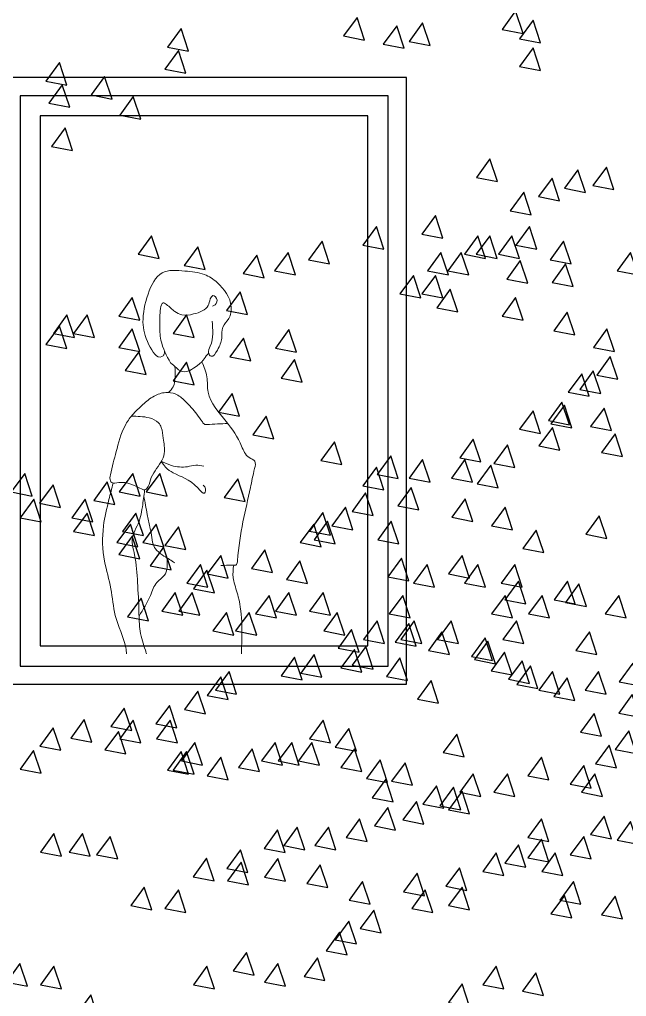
# Model space of a CAD drawing. Header units: millimetres. Extents: x 465413 to 948826, y 2516576 to 3795663.
# Drawn here: x 933422 to 934922, y 2763129 to 2765544 of the extents above; entities that cross this region are included whole.
import ezdxf

# ---------------------------------------------------------------- set-up
doc = ezdxf.new("R2010")
doc.units = ezdxf.units.MM
doc.layers.add('MUR-POH', color=64, linetype='Continuous')
doc.layers.add('Srafy', color=8, linetype='Continuous', lineweight=5)

# ---------------------------------------------------------------- blocks, each defined once
blk = doc.blocks.new('strom14', base_point=(-17517.4, -64197.3))
at = {"color": 1}
for points in [[(-16503.2, -59869.6), (-16536.6, -59915.5), (-16484.7, -59925.6)], [(-16895.1, -59885.6), (-16928.5, -59931.5), (-16876.5, -59941.5)], [(-16733.3, -59899.3), (-16766.7, -59945.1), (-16714.8, -59955.2)], [(-16460, -59892.4), (-16493.4, -59938.3), (-16441.4, -59948.4)], [(-17330.2, -59912.9), (-17363.6, -59958.8), (-17311.6, -59968.8)], [(-16797.1, -59906.1), (-16830.5, -59952), (-16778.6, -59962)], [(-17337, -59967.6), (-17370.4, -60013.5), (-17318.5, -60023.5)], [(-16460, -59960.8), (-16493.4, -60006.6), (-16441.4, -60016.7)], [(-17630.8, -59997.2), (-17664.3, -60043.1), (-17612.3, -60053.1)], [(-17519.2, -60031.4), (-17552.6, -60077.2), (-17500.7, -60087.3)], [(-17624, -60051.9), (-17657.4, -60097.7), (-17605.5, -60107.8)], [(-17448.6, -60081.5), (-17482, -60127.3), (-17430.1, -60137.4)], [(-17617.2, -60158.9), (-17650.6, -60204.8), (-17598.7, -60214.8)], [(-16566.8, -60235.6), (-16600.2, -60281.4), (-16548.3, -60291.5)], [(-16349.1, -60262.2), (-16382.5, -60308.1), (-16330.6, -60318.2)], [(-16278.9, -60255.5), (-16312.3, -60301.4), (-16260.4, -60311.4)], [(-16412.9, -60282.8), (-16446.3, -60328.7), (-16394.4, -60338.7)], [(-16483.1, -60317.9), (-16516.5, -60363.8), (-16464.6, -60373.8)], [(-16701.4, -60375.3), (-16734.8, -60421.1), (-16682.9, -60431.2)], [(-16847.2, -60402.6), (-16880.6, -60448.5), (-16828.7, -60458.5)], [(-16469.1, -60402.6), (-16502.5, -60448.5), (-16450.6, -60458.5)], [(-17403.1, -60425.4), (-17436.5, -60471.3), (-17384.5, -60481.3)], [(-16596.6, -60425.4), (-16630, -60471.3), (-16578.1, -60481.3)], [(-16567, -60425.4), (-16600.4, -60471.3), (-16548.5, -60481.3)], [(-16512.4, -60425.4), (-16545.8, -60471.3), (-16493.8, -60481.3)], [(-17289.2, -60452.7), (-17322.6, -60498.6), (-17270.6, -60508.6)], [(-16981.6, -60439), (-17015, -60484.9), (-16963.1, -60495)], [(-16384.8, -60439), (-16418.2, -60484.9), (-16366.3, -60495)], [(-19621.8, -60466.4), (-19655.2, -60512.2), (-19603.3, -60522.3)], [(-17143.4, -60473.2), (-17176.8, -60519.1), (-17124.8, -60529.1)], [(-17065.9, -60466.4), (-17099.3, -60512.2), (-17047.4, -60522.3)], [(-16687.8, -60466.4), (-16721.2, -60512.2), (-16669.2, -60522.3)], [(-16637.6, -60466.4), (-16671, -60512.2), (-16619.1, -60522.3)], [(-19782.5, -60494.7), (-19815.9, -60540.6), (-19764, -60550.6)], [(-16491.9, -60486.9), (-16525.3, -60532.7), (-16473.3, -60542.8)], [(-16756.1, -60523.3), (-16789.5, -60569.2), (-16737.6, -60579.2)], [(-16701.4, -60523.3), (-16734.8, -60569.2), (-16682.9, -60579.2)], [(-17184.4, -60564.3), (-17217.8, -60610.2), (-17165.9, -60620.2)], [(-16665, -60557.5), (-16698.4, -60603.4), (-16646.5, -60613.4)], [(-17450.9, -60578), (-17484.3, -60623.9), (-17432.4, -60633.9)], [(-16503.2, -60578), (-16536.6, -60623.9), (-16484.7, -60633.9)], [(-17612.6, -60621.3), (-17646, -60667.1), (-17594.1, -60677.2)], [(-17562.5, -60621.3), (-17595.9, -60667.1), (-17544, -60677.2)], [(-17316.5, -60621.3), (-17349.9, -60667.1), (-17298, -60677.2)], [(-16375.7, -60614.4), (-16409.1, -60660.3), (-16357.2, -60670.4)], [(-17630.8, -60648.6), (-17664.3, -60694.5), (-17612.3, -60704.5)], [(-17450.9, -60655.4), (-17484.3, -60701.3), (-17432.4, -60711.3)], [(-17063.6, -60657.4), (-17097, -60703.3), (-17045, -60713.4)], [(-16277.7, -60655.4), (-16311.1, -60701.3), (-16259.2, -60711.3)], [(-17176, -60678.5), (-17209.4, -60724.4), (-17157.5, -60734.4)], [(-17434.9, -60712.4), (-17468.3, -60758.2), (-17416.4, -60768.3)], [(-17316.6, -60738.3), (-17350, -60784.1), (-17298.1, -60794.2)], [(-17049.5, -60731.2), (-17082.9, -60777.1), (-17031, -60787.2)], [(-16269.3, -60724.2), (-16302.7, -60770.1), (-16250.8, -60780.1)], [(-16339.6, -60766.4), (-16373, -60812.2), (-16321.1, -60822.3)], [(-16311.5, -60759.3), (-16344.9, -60805.2), (-16293, -60815.3)], [(-17204.1, -60815.6), (-17237.5, -60861.4), (-17185.6, -60871.5)], [(-16388.8, -60836.6), (-16422.2, -60882.5), (-16370.3, -60892.6)], [(-16460, -60858.1), (-16493.4, -60904), (-16441.4, -60914.1)], [(-16382.5, -60844.5), (-16415.9, -60890.3), (-16364, -60900.4)], [(-16284.6, -60851.3), (-16318, -60897.2), (-16266, -60907.2)], [(-17119.8, -60871.8), (-17153.2, -60917.6), (-17101.3, -60927.7)], [(-16412.5, -60899.3), (-16445.9, -60945.2), (-16394, -60955.3)], [(-16951.1, -60935), (-16984.5, -60980.9), (-16932.6, -60991)], [(-16608, -60928.7), (-16641.4, -60974.6), (-16589.5, -60984.7)], [(-16257.2, -60915.1), (-16290.6, -60960.9), (-16238.7, -60971)], [(-16523.7, -60942.4), (-16557.1, -60988.3), (-16505.2, -60998.3)], [(-16812.1, -60969.5), (-16845.5, -61015.4), (-16793.6, -61025.4)], [(-16733.3, -60978.8), (-16766.7, -61024.7), (-16714.8, -61034.8)], [(-16628.5, -60978.8), (-16661.9, -61024.7), (-16610, -61034.8)], [(-16847.2, -60997.9), (-16880.6, -61043.7), (-16828.7, -61053.8)], [(-16564.7, -60992.5), (-16598.1, -61038.4), (-16546.2, -61048.4)], [(-17716.8, -61013), (-17750.2, -61058.8), (-17698.2, -61068.9)], [(-17512.9, -61034), (-17546.3, -61079.9), (-17494.4, -61090)], [(-17449.7, -61013), (-17483.1, -61058.8), (-17431.1, -61068.9)], [(-17382.9, -61013), (-17416.3, -61058.8), (-17364.4, -61068.9)], [(-17190.1, -61026.4), (-17223.5, -61072.2), (-17171.6, -61082.3)], [(-17646.5, -61041.1), (-17679.9, -61086.9), (-17628, -61097)], [(-16761.3, -61047.5), (-16794.7, -61093.3), (-16742.8, -61103.4)], [(-16761.3, -61047.5), (-16794.7, -61093.3), (-16742.8, -61103.4)], [(-17694.6, -61076.8), (-17728, -61122.6), (-17676.1, -61132.7)], [(-17567.1, -61076.8), (-17600.5, -61122.6), (-17548.6, -61132.7)], [(-16874.2, -61061.3), (-16907.6, -61107.2), (-16855.7, -61117.2)], [(-16627.8, -61075.6), (-16661.2, -61121.4), (-16609.3, -61131.5)], [(-16924.2, -61096.4), (-16957.6, -61142.3), (-16905.7, -61152.3)], [(-16529.4, -61096.7), (-16562.8, -61142.5), (-16510.9, -61152.6)], [(-19699.3, -61117.8), (-19732.7, -61163.6), (-19680.8, -61173.7)], [(-17562.5, -61110.9), (-17595.9, -61156.8), (-17544, -61166.9)], [(-17441.8, -61110.9), (-17475.2, -61156.8), (-17423.3, -61166.9)], [(-16979.5, -61109.9), (-17012.9, -61155.8), (-16961, -61165.8)], [(-16968, -61131.4), (-17001.4, -61177.3), (-16949.4, -61187.4)], [(-16810.8, -61131.4), (-16844.2, -61177.3), (-16792.3, -61187.4)], [(-17455.4, -61138.3), (-17488.8, -61184.1), (-17436.9, -61194.2)], [(-17391.7, -61138.3), (-17425.1, -61184.1), (-17373.1, -61194.2)], [(-17337, -61145.1), (-17370.4, -61191), (-17318.5, -61201)], [(-17002.1, -61138.3), (-17035.5, -61184.1), (-16983.6, -61194.2)], [(-16452.1, -61152.9), (-16485.5, -61198.7), (-16433.5, -61208.8)], [(-17450.9, -61167.9), (-17484.3, -61213.8), (-17432.4, -61223.8)], [(-17373.4, -61195.2), (-17406.8, -61241.1), (-17354.9, -61251.1)], [(-17122.9, -61202), (-17156.3, -61247.9), (-17104.3, -61258)], [(-17232.2, -61215.7), (-17265.6, -61261.6), (-17213.7, -61271.6)], [(-16785.7, -61222.5), (-16819.1, -61268.4), (-16767.2, -61278.5)], [(-16635.4, -61215.7), (-16668.8, -61261.6), (-16616.9, -61271.6)], [(-17282.3, -61238.5), (-17315.7, -61284.4), (-17263.8, -61294.4)], [(-17266.4, -61252.2), (-17299.8, -61298), (-17247.9, -61308.1)], [(-17036.3, -61229.4), (-17069.7, -61275.2), (-17017.8, -61285.3)], [(-16721.9, -61238.5), (-16755.3, -61284.4), (-16703.4, -61294.4)], [(-16596.6, -61238.5), (-16630, -61284.4), (-16578.1, -61294.4)], [(-16505.5, -61238.5), (-16538.9, -61284.4), (-16487, -61294.4)], [(-16496.4, -61279.5), (-16529.8, -61325.4), (-16477.9, -61335.4)], [(-16374.7, -61279.4), (-16408.1, -61325.2), (-16356.2, -61335.3)], [(-16346.6, -61286.4), (-16380, -61332.3), (-16328.1, -61342.3)], [(-17429, -61321.5), (-17462.4, -61367.4), (-17410.5, -61377.5)], [(-17344.7, -61307.5), (-17378.1, -61353.3), (-17326.2, -61363.4)], [(-17302.5, -61307.5), (-17335.9, -61353.3), (-17284, -61363.4)], [(-17112.8, -61314.5), (-17146.2, -61360.4), (-17094.2, -61370.4)], [(-17063.6, -61307.5), (-17097, -61353.3), (-17045, -61363.4)], [(-16979.2, -61307.5), (-17012.6, -61353.3), (-16960.7, -61363.4)], [(-16782.4, -61314.5), (-16815.8, -61360.4), (-16763.9, -61370.4)], [(-16529.4, -61314.5), (-16562.8, -61360.4), (-16510.9, -61370.4)], [(-16438, -61314.5), (-16471.4, -61360.4), (-16419.5, -61370.4)], [(-16248.2, -61314.5), (-16281.6, -61360.4), (-16229.7, -61370.4)], [(-17218.2, -61356.7), (-17251.6, -61402.5), (-17199.7, -61412.6)], [(-17162, -61356.7), (-17195.4, -61402.5), (-17143.4, -61412.6)], [(-16944.1, -61356.7), (-16977.5, -61402.5), (-16925.6, -61412.6)], [(-16845.7, -61377.8), (-16879.1, -61423.6), (-16827.1, -61433.7)], [(-16767.5, -61384.3), (-16800.9, -61430.1), (-16749, -61440.2)], [(-16753.8, -61377.4), (-16787.2, -61423.3), (-16735.3, -61433.4)], [(-16662.9, -61377.8), (-16696.3, -61423.6), (-16644.4, -61433.7)], [(-16501.3, -61377.8), (-16534.7, -61423.6), (-16482.7, -61433.7)], [(-16908.9, -61398.8), (-16942.3, -61444.7), (-16890.4, -61454.8)], [(-16685.5, -61404.8), (-16718.9, -61450.6), (-16667, -61460.7)], [(-16578.6, -61419.9), (-16612, -61465.8), (-16560.1, -61475.8)], [(-16321, -61404.8), (-16354.4, -61450.6), (-16302.5, -61460.7)], [(-16873.8, -61441), (-16907.2, -61486.9), (-16855.3, -61496.9)], [(-16571.6, -61427.5), (-16605, -61473.4), (-16553.1, -61483.5)], [(-17049.7, -61467.6), (-17083.1, -61513.4), (-17031.2, -61523.5)], [(-17001.1, -61460.8), (-17034.5, -61506.7), (-16982.6, -61516.8)], [(-16901.9, -61448), (-16935.3, -61493.9), (-16883.4, -61504)], [(-16789.4, -61469.1), (-16822.8, -61515), (-16770.9, -61525)], [(-16530.6, -61454.9), (-16564, -61500.7), (-16512.1, -61510.8)], [(-16487.2, -61476.1), (-16520.6, -61522), (-16468.7, -61532.1)], [(-16466.8, -61489), (-16500.2, -61534.9), (-16448.3, -61545)], [(-16213.9, -61482.2), (-16247.3, -61528.1), (-16195.4, -61538.1)], [(-17232, -61516.2), (-17265.4, -61562), (-17213.5, -61572.1)], [(-17211.7, -61502.7), (-17245.1, -61548.5), (-17193.2, -61558.6)], [(-16412.1, -61502.7), (-16445.5, -61548.6), (-16393.6, -61558.6)], [(-16375.7, -61518.6), (-16409.1, -61564.5), (-16357.2, -61574.6)], [(-16298.2, -61502.7), (-16331.6, -61548.6), (-16279.7, -61558.6)], [(-16712.1, -61525.3), (-16745.5, -61571.2), (-16693.6, -61581.3)], [(-19617.8, -61559.7), (-19651.2, -61605.6), (-19599.3, -61615.6)], [(-17288.7, -61551.3), (-17322.1, -61597.1), (-17270.2, -61607.2)], [(-17358.9, -61586.4), (-17392.3, -61632.2), (-17340.4, -61642.3)], [(-19712.3, -61606.9), (-19745.7, -61652.8), (-19693.8, -61662.9)], [(-17470.9, -61593.1), (-17504.3, -61639), (-17452.4, -61649)], [(-17569.5, -61621.5), (-17602.9, -61667.3), (-17551, -61677.4)], [(-17448.6, -61623.4), (-17482, -61669.3), (-17430.1, -61679.3)], [(-17357.5, -61623.4), (-17390.9, -61669.3), (-17339, -61679.3)], [(-16979.3, -61623.4), (-17012.7, -61669.3), (-16960.8, -61679.3)], [(-17646.4, -61641.7), (-17679.8, -61687.6), (-17627.9, -61697.6)], [(-17485.1, -61650.7), (-17518.5, -61696.6), (-17466.5, -61706.7)], [(-16915.6, -61643.9), (-16949, -61689.8), (-16897, -61699.8)], [(-16649, -61657.6), (-16682.4, -61703.4), (-16630.5, -61713.5)], [(-16223.5, -61649.8), (-16256.9, -61695.7), (-16205, -61705.7)], [(-17296, -61678.1), (-17329.4, -61723.9), (-17277.5, -61734)], [(-17097.8, -61678.1), (-17131.2, -61723.9), (-17079.3, -61734)], [(-17056.8, -61678.1), (-17090.2, -61723.9), (-17038.3, -61734)], [(-17006.7, -61678.1), (-17040.1, -61723.9), (-16988.2, -61734)], [(-16272.1, -61684.9), (-16305.5, -61730.8), (-16253.6, -61740.8)], [(-17695, -61698.4), (-17728.4, -61744.3), (-17676.5, -61754.3)], [(-17330.2, -61700.8), (-17363.6, -61746.7), (-17311.6, -61756.8)], [(-17316.5, -61700.8), (-17349.9, -61746.7), (-17298, -61756.8)], [(-17154.7, -61694), (-17188.1, -61739.9), (-17136.2, -61749.9)], [(-16901.9, -61694), (-16935.3, -61739.9), (-16883.4, -61749.9)], [(-17232.2, -61714.5), (-17265.6, -61760.4), (-17213.7, -61770.4)], [(-16838.1, -61721.3), (-16871.5, -61767.2), (-16819.6, -61777.3)], [(-16776.6, -61728.2), (-16810, -61774), (-16758.1, -61784.1)], [(-16439.5, -61714.5), (-16472.9, -61760.4), (-16420.9, -61770.4)], [(-16334.7, -61735), (-16368.1, -61780.9), (-16316.2, -61790.9)], [(-16608, -61755.5), (-16641.4, -61801.4), (-16589.5, -61811.4)], [(-16523.7, -61755.5), (-16557.1, -61801.4), (-16505.2, -61811.4)], [(-16307.3, -61755.5), (-16340.7, -61801.4), (-16288.8, -61811.4)], [(-16824.4, -61769.2), (-16857.8, -61815), (-16805.9, -61825.1)], [(-16699.1, -61785.1), (-16732.6, -61831), (-16680.6, -61841)], [(-16656.9, -61788.8), (-16690.3, -61834.7), (-16638.4, -61844.8)], [(-16635.4, -61798.8), (-16668.8, -61844.6), (-16616.9, -61854.7)], [(-16748.7, -61823.9), (-16782.1, -61869.8), (-16730.2, -61879.8)], [(-16818.9, -61838.8), (-16852.3, -61884.6), (-16800.4, -61894.7)], [(-19621.8, -61873.9), (-19655.2, -61919.8), (-19603.3, -61929.9)], [(-16889.1, -61867.1), (-16922.5, -61913), (-16870.6, -61923)], [(-16439.5, -61867.1), (-16472.9, -61913), (-16420.9, -61923)], [(-16284.6, -61860.3), (-16318, -61906.1), (-16266, -61916.2)], [(-17644.5, -61903.6), (-17677.9, -61949.4), (-17626, -61959.5)], [(-17573.9, -61903.6), (-17607.3, -61949.4), (-17555.4, -61959.5)], [(-17091.6, -61894.1), (-17125, -61940), (-17073.1, -61950)], [(-17043, -61887.4), (-17076.4, -61933.2), (-17024.5, -61943.3)], [(-16966, -61887.4), (-16999.4, -61933.2), (-16947.5, -61943.3)], [(-17505.6, -61910.4), (-17539, -61956.3), (-17487, -61966.3)], [(-16439.5, -61917.2), (-16472.9, -61963.1), (-16420.9, -61973.1)], [(-16334.7, -61910.4), (-16368.1, -61956.3), (-16316.2, -61966.3)], [(-17183.4, -61944), (-17216.8, -61989.9), (-17164.9, -62000)], [(-16551.1, -61951.4), (-16584.5, -61997.2), (-16532.6, -62007.3)], [(-16496.4, -61930.9), (-16529.8, -61976.8), (-16477.9, -61986.8)], [(-16405.3, -61951.4), (-16438.7, -61997.2), (-16386.8, -62007.3)], [(-17267.1, -61964.3), (-17300.5, -62010.2), (-17248.6, -62020.2)], [(-17182.1, -61974.2), (-17215.5, -62020), (-17163.6, -62030.1)], [(-17091, -61965), (-17124.4, -62010.9), (-17072.5, -62021)], [(-16986.2, -61981), (-17019.6, -62026.9), (-16967.7, -62036.9)], [(-16747, -62001.5), (-16780.4, -62047.4), (-16728.5, -62057.4)], [(-16642.2, -61987.8), (-16675.6, -62033.7), (-16623.7, -62043.8)], [(-19763.1, -62022), (-19796.5, -62067.9), (-19744.5, -62077.9)], [(-16881.4, -62022), (-16914.8, -62067.9), (-16862.9, -62077.9)], [(-17421.3, -62035.7), (-17454.7, -62081.5), (-17402.8, -62091.6)], [(-17337, -62042.5), (-17370.4, -62088.4), (-17318.5, -62098.4)], [(-16726.5, -62042.5), (-16759.9, -62088.4), (-16708, -62098.4)], [(-16635.4, -62035.7), (-16668.8, -62081.5), (-16616.9, -62091.6)], [(-16382.5, -62056.2), (-16415.9, -62102), (-16364, -62112.1)], [(-16257.2, -62058.4), (-16290.6, -62104.3), (-16238.7, -62114.4)], [(-16854.1, -62092.6), (-16887.5, -62138.5), (-16835.5, -62148.5)], [(-16915.6, -62119.9), (-16949, -62165.8), (-16897, -62175.9)], [(-16938.3, -62147.3), (-16971.7, -62193.1), (-16919.8, -62203.2)], [(-17168.4, -62197.4), (-17201.8, -62243.2), (-17149.9, -62253.3)], [(-16993, -62211), (-17026.4, -62256.9), (-16974.5, -62267)], [(-17728.8, -62224.7), (-17762.2, -62270.6), (-17710.3, -62280.6)], [(-17644.5, -62231.5), (-17677.9, -62277.4), (-17626, -62287.5)], [(-17266.4, -62231.5), (-17299.8, -62277.4), (-17247.9, -62287.5)], [(-17091, -62224.7), (-17124.4, -62270.6), (-17072.5, -62280.6)], [(-16551.1, -62231.5), (-16584.5, -62277.4), (-16532.6, -62287.5)], [(-16453.1, -62247.5), (-16486.5, -62293.3), (-16434.6, -62303.4)], [(-16635.4, -62274.8), (-16668.8, -62320.7), (-16616.9, -62330.7)], [(-17553.4, -62302.1), (-17586.8, -62348), (-17534.9, -62358.1)]]:
    blk.add_lwpolyline(points, close=True, dxfattribs=at)

msp = doc.modelspace()

# ---------------------------------------------------------------- linework, layer by layer
at = {"layer": 'MUR-POH', "color": 252}
for points in [[(933378, 2765400.9), (933378, 2763900.9), (934378, 2763900.9), (934378, 2765400.9)], [(933423, 2765355.9), (933423, 2763945.9), (934333, 2763945.9), (934333, 2765355.9)], [(933473, 2765305.9), (933473, 2763995.9), (934283, 2763995.9), (934283, 2765305.9)]]:
    msp.add_lwpolyline(points, close=True, dxfattribs=at)
at = {"layer": 'Srafy'}
for points in [[(933897.6, 2764798.7), (933893.4, 2764736.8), (933889.3, 2764719.2), (933895.1, 2764711.9), (933910.8, 2764726.7), (933921.5, 2764756.1), (933924.6, 2764783.9), (933938.9, 2764805), (933944.9, 2764834.3), (933910.4, 2764893.9), (933878.8, 2764913.9), (933830.3, 2764922.3), (933774.5, 2764918.1), (933739.7, 2764865.5), (933727, 2764796.1), (933741.8, 2764740.3), (933773.9, 2764711.1), (933778.7, 2764715.6), (933780.3, 2764724.4)], [(933795.2, 2764695.5), (933771.4, 2764751.2), (933768.3, 2764791.5), (933770.4, 2764829.7), (933776.6, 2764844.1), (933784.9, 2764840), (933805.5, 2764822.4), (933823.1, 2764814.2), (933852.1, 2764816.3), (933888.3, 2764836.9), (933893.4, 2764853.4), (933899.6, 2764861.7), (933910, 2764850.3), (933901.7, 2764836.9), (933898.6, 2764835.9)], [(933795.2, 2764695.5), (933809.7, 2764683.1), (933821.1, 2764674.8), (933837.6, 2764674.8), (933856.2, 2764685.1), (933875.9, 2764701.7), (933886.2, 2764716.1), (933889.3, 2764719.2)], [(933789.8, 2764622.1), (933801.6, 2764636.5), (933806.4, 2764658.3), (933805.8, 2764686.5)], [(933872.6, 2764698), (933884.9, 2764660.7), (933888, 2764623.2), (933932.6, 2764550.6), (933970.8, 2764489.7), (933989.5, 2764461.2), (934003.3, 2764452.4), (934002.8, 2764434.1), (933992.5, 2764386.9), (933960.6, 2764206.1), (933958, 2764196.7), (933948, 2764195), (933919.5, 2764194.6)], [(933936.5, 2764545.7), (933885.1, 2764543), (933879.6, 2764543.4), (933873.7, 2764549.4), (933860.3, 2764568.6), (933830.6, 2764601.3), (933806.9, 2764618.5), (933783.1, 2764622), (933754.4, 2764613.1), (933726.7, 2764592.4), (933700.5, 2764566.2), (933682.7, 2764540), (933660.7, 2764475.9), (933646.6, 2764418.8), (933646.5, 2764403.8), (933649.7, 2764399.7), (933667.2, 2764399.4), (933725.1, 2764382.8), (933731.4, 2764381.2), (933736.7, 2764384.8), (933745.2, 2764406.1), (933771.3, 2764450.3), (933779.7, 2764471.3), (933776.7, 2764509.3), (933772.2, 2764535.4), (933765.6, 2764547.1), (933742.1, 2764559.5), (933698.3, 2764563.5)], [(933772.3, 2764452.1), (933783, 2764437.2), (933801.2, 2764423.7), (933862.8, 2764386.2), (933879.3, 2764373.5), (933880.8, 2764387), (933875.6, 2764393)], [(933772.3, 2764452.1), (933797.8, 2764441.6), (933836.6, 2764438.7), (933857.5, 2764442.2), (933877.2, 2764440.4)], [(933805.9, 2764200.9), (933778.9, 2764217.9), (933760.9, 2764231.9), (933751.9, 2764246.9), (933747.9, 2764269.8), (933743.9, 2764289.8), (933737.5, 2764320.6), (933729.2, 2764366.1)], [(933717.2, 2764069.4), (933745.2, 2764120.4), (933761.6, 2764152.6), (933779.6, 2764169.8), (933786.3, 2764213.2)]]:
    msp.add_spline(points, degree=3, dxfattribs=at)
for points, knots in [([(933686, 2763975.9), (933686.1, 2763981), (933681.7, 2764014.4), (933654.4, 2764064.1), (933650.5, 2764138.8), (933627.4, 2764209.9), (933624.9, 2764286), (933641, 2764349.4), (933649.6, 2764384.6), (933652.9, 2764398.2)], [687.024777, 687.024777, 687.024777, 687.024777, 702.19655, 786.249772, 853.129709, 923.043407, 1010.004189, 1076.596761, 1118.691022, 1118.691022, 1118.691022, 1118.691022]), ([(933731, 2764381.1), (933729.3, 2764367.2), (933725.7, 2764337.1), (933717.9, 2764298.6), (933695.1, 2764262.6), (933709.9, 2764213.1), (933713.8, 2764151.3), (933717.1, 2764088.1), (933717.7, 2764031.4), (933728.8, 2763997.2), (933734.9, 2763978.9), (933735.9, 2763975.9)], [0, 0, 0, 0, 42.294206, 91.050744, 116.889781, 165.182116, 234.003, 306.201026, 354.410178, 403.166715, 412.685163, 412.685163, 412.685163, 412.685163]), ([(933951.3, 2764195), (933949.9, 2764185), (933948.1, 2764172), (933953.7, 2764145.9), (933974.2, 2764085.3), (933972.2, 2764023.7), (933970.2, 2763975.9)], [0, 0, 0, 0, 29.958886, 38.59946, 79.737316, 221.193589, 221.193589, 221.193589, 221.193589])]:
    msp.add_open_spline(points, degree=3, knots=knots, dxfattribs=at)

# ---------------------------------------------------------------- block references
at = {"layer": 'MUR-POH', "color": 6}
for p in [(933634, 2761237.8), (937036.8, 2761237.8)]:
    msp.add_blockref('strom14', p, dxfattribs=at)

doc.saveas('drawing.dxf')
